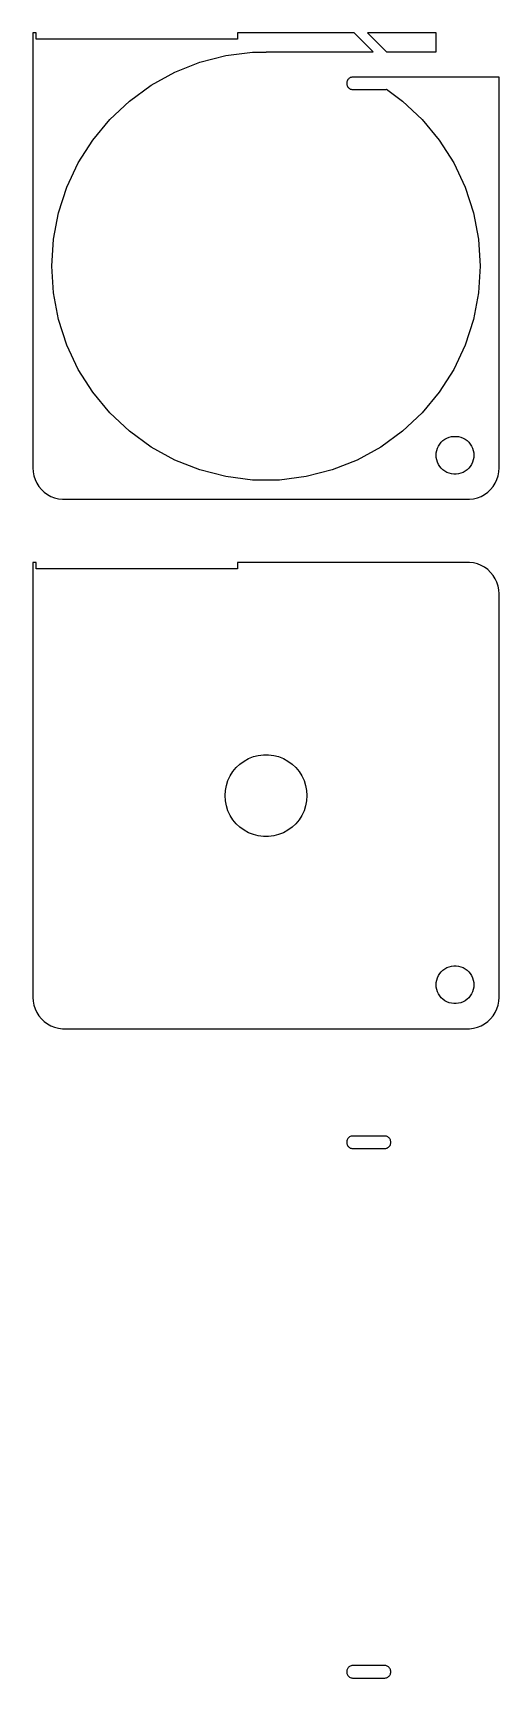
# Model space of a CAD drawing. Header units: metres. Extents: x -37 to 37, y 28 to 289.
import ezdxf

# ---------------------------------------------------------------- set-up
doc = ezdxf.new("R2010")
doc.units = ezdxf.units.M

msp = doc.modelspace()

# ---------------------------------------------------------------- linework, layer by layer
for p, q in [((-36.5, 289), (-37, 289)), ((-37, 289), (-37, 220)), ((-36.5, 288), (-36.5, 289)), ((-4.5, 288), (-36.5, 288)), ((14.0099, 288.99), (-4.5, 288.99)), ((-4.5, 288.99), (-4.5, 288)), ((17, 286), (14.0099, 288.99)), ((27, 288.99), (16.1312, 288.99)), ((16.1312, 288.99), (19.1213, 286)), ((27, 286), (27, 288.99)), ((-10.5066, 284.336), (-6.37096, 285.398)), ((-6.37096, 285.398), (-2.13487, 285.933)), ((-2.13487, 285.933), (0, 285.933)), ((0, 285.933), (0, 286)), ((0, 286), (17, 286)), ((19.1213, 286), (27, 286)), ((-18.2181, 280.707), (-14.4765, 282.764)), ((-14.4765, 282.764), (-10.5066, 284.336)), ((13.3852, 281.905), (13.2752, 281.844)), ((13.502, 281.951), (13.3852, 281.905)), ((13.6236, 281.982), (13.502, 281.951)), ((13.7482, 281.998), (13.6236, 281.982)), ((15.87, 281.998), (13.7482, 281.998)), ((37, 282), (15.8664, 282)), ((15.8664, 282), (15.87, 281.998)), ((37, 220), (37, 282)), ((-21.6724, 278.197), (-18.2181, 280.707)), ((12.8189, 281.125), (12.811, 281)), ((12.811, 281), (12.8189, 280.875)), ((12.8424, 281.249), (12.8189, 281.125)), ((12.8189, 280.875), (12.8424, 280.751)), ((12.8812, 281.368), (12.8424, 281.249)), ((12.8424, 280.751), (12.8812, 280.632)), ((12.9347, 281.482), (12.8812, 281.368)), ((12.8812, 280.632), (12.9347, 280.518)), ((13.002, 281.588), (12.9347, 281.482)), ((12.9347, 280.518), (13.002, 280.412)), ((13.082, 281.685), (13.002, 281.588)), ((13.002, 280.412), (13.082, 280.315)), ((13.1736, 281.771), (13.082, 281.685)), ((13.082, 280.315), (13.1736, 280.229)), ((13.2752, 281.844), (13.1736, 281.771)), ((13.1736, 280.229), (13.2752, 280.156)), ((13.2752, 280.156), (13.3852, 280.095)), ((13.3852, 280.095), (13.502, 280.049)), ((13.502, 280.049), (13.6236, 280.018)), ((13.6236, 280.018), (13.7482, 280.002)), ((13.7482, 280.002), (18.8738, 280.002)), ((18.8738, 280.002), (18.9984, 280.018)), ((18.9984, 280.018), (19.12, 280.049)), ((19.12, 280.049), (19.1226, 280.05)), ((19.1226, 280.05), (21.6724, 278.197)), ((-24.7849, 275.275), (-21.6724, 278.197)), ((21.6724, 278.197), (24.7849, 275.275)), ((-27.5066, 271.985), (-24.7849, 275.275)), ((24.7849, 275.275), (27.5066, 271.985)), ((-29.7944, 268.38), (-27.5066, 271.985)), ((27.5066, 271.985), (29.7944, 268.38)), ((-31.6124, 264.516), (-29.7944, 268.38)), ((29.7944, 268.38), (31.6124, 264.516)), ((-32.9318, 260.455), (-31.6124, 264.516)), ((31.6124, 264.516), (32.9318, 260.455)), ((-33.7319, 256.261), (-32.9318, 260.455)), ((32.9318, 260.455), (33.7319, 256.261)), ((-34, 252), (-33.7319, 256.261)), ((33.7319, 256.261), (34, 252)), ((-33.7319, 247.739), (-34, 252)), ((34, 252), (33.7319, 247.739)), ((-32.9318, 243.545), (-33.7319, 247.739)), ((33.7319, 247.739), (32.9318, 243.545)), ((-31.6124, 239.484), (-32.9318, 243.545)), ((32.9318, 243.545), (31.6124, 239.484)), ((-29.7944, 235.62), (-31.6124, 239.484)), ((31.6124, 239.484), (29.7944, 235.62)), ((-27.5066, 232.015), (-29.7944, 235.62)), ((29.7944, 235.62), (27.5066, 232.015)), ((-24.7849, 228.725), (-27.5066, 232.015)), ((27.5066, 232.015), (24.7849, 228.725)), ((-21.6724, 225.803), (-24.7849, 228.725)), ((24.7849, 228.725), (21.6724, 225.803)), ((-18.2181, 223.293), (-21.6724, 225.803)), ((21.6724, 225.803), (18.2181, 223.293)), ((28.0877, 224.312), (28.3925, 224.533)), ((28.3925, 224.533), (28.7227, 224.714)), ((28.7227, 224.714), (29.0729, 224.853)), ((29.0729, 224.853), (29.4379, 224.947)), ((29.4379, 224.947), (29.8116, 224.994)), ((29.8116, 224.994), (30.1884, 224.994)), ((30.1884, 224.994), (30.5621, 224.947)), ((30.5621, 224.947), (30.927, 224.853)), ((30.927, 224.853), (31.2773, 224.714)), ((31.2773, 224.714), (31.6075, 224.533)), ((31.6075, 224.533), (31.9123, 224.312)), ((-14.4765, 221.236), (-18.2181, 223.293)), ((18.2181, 223.293), (14.4765, 221.236)), ((27, 222), (27.0237, 222.376)), ((27.0237, 221.624), (27, 222)), ((27.0237, 222.376), (27.0942, 222.746)), ((27.0942, 222.746), (27.2107, 223.104)), ((27.2107, 223.104), (27.3711, 223.445)), ((27.3711, 223.445), (27.5729, 223.763)), ((27.5729, 223.763), (27.8131, 224.054)), ((27.8131, 224.054), (28.0877, 224.312)), ((31.9123, 224.312), (32.1869, 224.054)), ((32.1869, 224.054), (32.427, 223.763)), ((32.427, 223.763), (32.6289, 223.445)), ((32.6289, 223.445), (32.7893, 223.104)), ((32.7893, 223.104), (32.9057, 222.746)), ((32.9057, 222.746), (32.9763, 222.376)), ((32.9763, 222.376), (33, 222)), ((33, 222), (32.9763, 221.624)), ((-37, 220), (-36.9606, 219.373)), ((-36.9606, 219.373), (-36.8429, 218.757)), ((-10.5066, 219.664), (-14.4765, 221.236)), ((-6.37096, 218.602), (-10.5066, 219.664)), ((10.5066, 219.664), (6.37096, 218.602)), ((14.4765, 221.236), (10.5066, 219.664)), ((27.0942, 221.254), (27.0237, 221.624)), ((27.2107, 220.896), (27.0942, 221.254)), ((27.3711, 220.555), (27.2107, 220.896)), ((27.5729, 220.237), (27.3711, 220.555)), ((27.8131, 219.946), (27.5729, 220.237)), ((28.0877, 219.688), (27.8131, 219.946)), ((28.3925, 219.467), (28.0877, 219.688)), ((28.7227, 219.286), (28.3925, 219.467)), ((29.0729, 219.147), (28.7227, 219.286)), ((31.2773, 219.286), (30.927, 219.147)), ((31.6075, 219.467), (31.2773, 219.286)), ((31.9123, 219.688), (31.6075, 219.467)), ((32.1869, 219.946), (31.9123, 219.688)), ((32.427, 220.237), (32.1869, 219.946)), ((32.6289, 220.555), (32.427, 220.237)), ((32.7893, 220.896), (32.6289, 220.555)), ((32.9057, 221.254), (32.7893, 220.896)), ((32.9763, 221.624), (32.9057, 221.254)), ((36.8429, 218.757), (36.9606, 219.373)), ((36.9606, 219.373), (37, 220)), ((-36.8429, 218.757), (-36.6489, 218.159)), ((-36.6489, 218.159), (-36.3815, 217.591)), ((-36.3815, 217.591), (-36.0451, 217.061)), ((-36.0451, 217.061), (-35.6448, 216.577)), ((-2.13487, 218.067), (-6.37096, 218.602)), ((2.13487, 218.067), (-2.13487, 218.067)), ((6.37096, 218.602), (2.13487, 218.067)), ((29.4379, 219.053), (29.0729, 219.147)), ((29.8116, 219.006), (29.4379, 219.053)), ((30.1884, 219.006), (29.8116, 219.006)), ((30.5621, 219.053), (30.1884, 219.006)), ((30.927, 219.147), (30.5621, 219.053)), ((35.6448, 216.577), (36.0451, 217.061)), ((36.0451, 217.061), (36.3815, 217.591)), ((36.3815, 217.591), (36.6489, 218.159)), ((36.6489, 218.159), (36.8429, 218.757)), ((-35.6448, 216.577), (-35.1871, 216.147)), ((-35.1871, 216.147), (-34.6791, 215.778)), ((-34.6791, 215.778), (-34.1289, 215.476)), ((-34.1289, 215.476), (-33.5451, 215.245)), ((-33.5451, 215.245), (-32.9369, 215.089)), ((-32.9369, 215.089), (-32.3139, 215.01)), ((-32.3139, 215.01), (32.3139, 215.01)), ((32.3139, 215.01), (32.9369, 215.089)), ((32.9369, 215.089), (33.5451, 215.245)), ((33.5451, 215.245), (34.1289, 215.476)), ((34.1289, 215.476), (34.6791, 215.778)), ((34.6791, 215.778), (35.1871, 216.147)), ((35.1871, 216.147), (35.6448, 216.577)), ((-36.5, 205), (-37, 205)), ((-37, 205), (-37, 136)), ((-36.5, 204), (-36.5, 205)), ((-4.5, 204), (-36.5, 204)), ((32.3139, 204.99), (-4.5, 204.99)), ((-4.5, 204.99), (-4.5, 204)), ((32.9369, 204.911), (32.3139, 204.99)), ((33.5451, 204.755), (32.9369, 204.911)), ((34.1289, 204.524), (33.5451, 204.755)), ((34.6791, 204.222), (34.1289, 204.524)), ((35.1871, 203.853), (34.6791, 204.222)), ((35.6448, 203.423), (35.1871, 203.853)), ((36.0451, 202.939), (35.6448, 203.423)), ((36.3815, 202.409), (36.0451, 202.939)), ((36.6489, 201.841), (36.3815, 202.409)), ((36.8429, 201.243), (36.6489, 201.841)), ((36.9606, 200.627), (36.8429, 201.243)), ((37, 200), (36.9606, 200.627)), ((37, 136), (37, 200)), ((-5.25861, 171.821), (-4.73828, 172.45)), ((-4.73828, 172.45), (-4.14325, 173.008)), ((-4.14325, 173.008), (-3.48286, 173.488)), ((-3.48286, 173.488), (-2.76756, 173.881)), ((-2.76756, 173.881), (-2.00861, 174.182)), ((-2.00861, 174.182), (-1.21797, 174.385)), ((-1.21797, 174.385), (-0.40813, 174.487)), ((-0.40813, 174.487), (0.40813, 174.487)), ((0.40813, 174.487), (1.21797, 174.385)), ((1.21797, 174.385), (2.00861, 174.182)), ((2.00861, 174.182), (2.76756, 173.881)), ((2.76756, 173.881), (3.48286, 173.488)), ((3.48286, 173.488), (4.14325, 173.008)), ((4.14325, 173.008), (4.73828, 172.45)), ((4.73828, 172.45), (5.25861, 171.821)), ((-6.29578, 169.616), (-6.04353, 170.393)), ((-6.04353, 170.393), (-5.69598, 171.131)), ((-5.69598, 171.131), (-5.25861, 171.821)), ((5.25861, 171.821), (5.69598, 171.131)), ((5.69598, 171.131), (6.04353, 170.393)), ((6.04353, 170.393), (6.29578, 169.616)), ((-6.5, 168), (-6.44873, 168.815)), ((-6.44873, 167.185), (-6.5, 168)), ((-6.44873, 168.815), (-6.29578, 169.616)), ((-6.29578, 166.384), (-6.44873, 167.185)), ((6.29578, 169.616), (6.44873, 168.815)), ((6.44873, 167.185), (6.29578, 166.384)), ((6.44873, 168.815), (6.5, 168)), ((6.5, 168), (6.44873, 167.185)), ((-6.04353, 165.607), (-6.29578, 166.384)), ((-5.69598, 164.869), (-6.04353, 165.607)), ((-5.25861, 164.179), (-5.69598, 164.869)), ((5.69598, 164.869), (5.25861, 164.179)), ((6.04353, 165.607), (5.69598, 164.869)), ((6.29578, 166.384), (6.04353, 165.607)), ((-4.73828, 163.55), (-5.25861, 164.179)), ((-4.14325, 162.992), (-4.73828, 163.55)), ((-3.48286, 162.512), (-4.14325, 162.992)), ((-2.76756, 162.119), (-3.48286, 162.512)), ((-2.00861, 161.818), (-2.76756, 162.119)), ((2.76756, 162.119), (2.00861, 161.818)), ((3.48286, 162.512), (2.76756, 162.119)), ((4.14325, 162.992), (3.48286, 162.512)), ((4.73828, 163.55), (4.14325, 162.992)), ((5.25861, 164.179), (4.73828, 163.55)), ((-1.21797, 161.615), (-2.00861, 161.818)), ((-0.40813, 161.513), (-1.21797, 161.615)), ((0.40813, 161.513), (-0.40813, 161.513)), ((1.21797, 161.615), (0.40813, 161.513)), ((2.00861, 161.818), (1.21797, 161.615)), ((29.0729, 140.853), (29.4379, 140.947)), ((29.4379, 140.947), (29.8116, 140.994)), ((29.8116, 140.994), (30.1884, 140.994)), ((30.1884, 140.994), (30.5621, 140.947)), ((30.5621, 140.947), (30.927, 140.853)), ((27, 138), (27.0237, 138.376)), ((27.0237, 138.376), (27.0942, 138.746)), ((27.0942, 138.746), (27.2107, 139.104)), ((27.2107, 139.104), (27.3711, 139.445)), ((27.3711, 139.445), (27.5729, 139.763)), ((27.5729, 139.763), (27.8131, 140.054)), ((27.8131, 140.054), (28.0877, 140.312)), ((28.0877, 140.312), (28.3925, 140.533)), ((28.3925, 140.533), (28.7227, 140.714)), ((28.7227, 140.714), (29.0729, 140.853)), ((30.927, 140.853), (31.2773, 140.714)), ((31.2773, 140.714), (31.6075, 140.533)), ((31.6075, 140.533), (31.9123, 140.312)), ((31.9123, 140.312), (32.1869, 140.054)), ((32.1869, 140.054), (32.427, 139.763)), ((32.427, 139.763), (32.6289, 139.445)), ((32.6289, 139.445), (32.7893, 139.104)), ((32.7893, 139.104), (32.9057, 138.746)), ((32.9057, 138.746), (32.9763, 138.376)), ((32.9763, 138.376), (33, 138)), ((-37, 136), (-36.9606, 135.373)), ((27.0237, 137.624), (27, 138)), ((27.0942, 137.254), (27.0237, 137.624)), ((27.2107, 136.896), (27.0942, 137.254)), ((27.3711, 136.555), (27.2107, 136.896)), ((27.5729, 136.237), (27.3711, 136.555)), ((27.8131, 135.946), (27.5729, 136.237)), ((28.0877, 135.688), (27.8131, 135.946)), ((32.1869, 135.946), (31.9123, 135.688)), ((32.427, 136.237), (32.1869, 135.946)), ((32.6289, 136.555), (32.427, 136.237)), ((32.7893, 136.896), (32.6289, 136.555)), ((32.9057, 137.254), (32.7893, 136.896)), ((32.9763, 137.624), (32.9057, 137.254)), ((33, 138), (32.9763, 137.624)), ((36.9606, 135.373), (37, 136)), ((-36.9606, 135.373), (-36.8429, 134.757)), ((-36.8429, 134.757), (-36.6489, 134.159)), ((-36.6489, 134.159), (-36.3815, 133.591)), ((-36.3815, 133.591), (-36.0451, 133.061)), ((28.3925, 135.467), (28.0877, 135.688)), ((28.7227, 135.286), (28.3925, 135.467)), ((29.0729, 135.147), (28.7227, 135.286)), ((29.4379, 135.053), (29.0729, 135.147)), ((29.8116, 135.006), (29.4379, 135.053)), ((30.1884, 135.006), (29.8116, 135.006)), ((30.5621, 135.053), (30.1884, 135.006)), ((30.927, 135.147), (30.5621, 135.053)), ((31.2773, 135.286), (30.927, 135.147)), ((31.6075, 135.467), (31.2773, 135.286)), ((31.9123, 135.688), (31.6075, 135.467)), ((36.0451, 133.061), (36.3815, 133.591)), ((36.3815, 133.591), (36.6489, 134.159)), ((36.6489, 134.159), (36.8429, 134.757)), ((36.8429, 134.757), (36.9606, 135.373)), ((-36.0451, 133.061), (-35.6448, 132.577)), ((-35.6448, 132.577), (-35.1871, 132.147)), ((-35.1871, 132.147), (-34.6791, 131.778)), ((-34.6791, 131.778), (-34.1289, 131.476)), ((-34.1289, 131.476), (-33.5451, 131.245)), ((-33.5451, 131.245), (-32.9369, 131.089)), ((-32.9369, 131.089), (-32.3139, 131.01)), ((-32.3139, 131.01), (32.3139, 131.01)), ((32.3139, 131.01), (32.9369, 131.089)), ((32.9369, 131.089), (33.5451, 131.245)), ((33.5451, 131.245), (34.1289, 131.476)), ((34.1289, 131.476), (34.6791, 131.778)), ((34.6791, 131.778), (35.1871, 132.147)), ((35.1871, 132.147), (35.6448, 132.577)), ((35.6448, 132.577), (36.0451, 133.061)), ((12.8189, 113.125), (12.811, 113)), ((12.811, 113), (12.8189, 112.875)), ((12.8424, 113.249), (12.8189, 113.125)), ((12.8189, 112.875), (12.8424, 112.751)), ((12.8812, 113.368), (12.8424, 113.249)), ((12.8424, 112.751), (12.8812, 112.632)), ((12.9347, 113.482), (12.8812, 113.368)), ((12.8812, 112.632), (12.9347, 112.518)), ((13.002, 113.588), (12.9347, 113.482)), ((12.9347, 112.518), (13.002, 112.412)), ((13.082, 113.685), (13.002, 113.588)), ((13.002, 112.412), (13.082, 112.315)), ((13.1736, 113.771), (13.082, 113.685)), ((13.082, 112.315), (13.1736, 112.229)), ((13.2752, 113.844), (13.1736, 113.771)), ((13.3852, 113.905), (13.2752, 113.844)), ((13.502, 113.951), (13.3852, 113.905)), ((13.6236, 113.982), (13.502, 113.951)), ((13.7482, 113.998), (13.6236, 113.982)), ((18.8738, 113.998), (13.7482, 113.998)), ((18.9984, 113.982), (18.8738, 113.998)), ((19.12, 113.951), (18.9984, 113.982)), ((19.2368, 113.905), (19.12, 113.951)), ((19.3468, 113.844), (19.2368, 113.905)), ((19.4484, 113.771), (19.3468, 113.844)), ((19.54, 113.685), (19.4484, 113.771)), ((19.4484, 112.229), (19.54, 112.315)), ((19.62, 113.588), (19.54, 113.685)), ((19.54, 112.315), (19.62, 112.412)), ((19.6873, 113.482), (19.62, 113.588)), ((19.62, 112.412), (19.6873, 112.518)), ((19.7408, 113.368), (19.6873, 113.482)), ((19.6873, 112.518), (19.7408, 112.632)), ((19.7796, 113.249), (19.7408, 113.368)), ((19.7408, 112.632), (19.7796, 112.751)), ((19.8031, 113.125), (19.7796, 113.249)), ((19.7796, 112.751), (19.8031, 112.875)), ((19.811, 113), (19.8031, 113.125)), ((19.8031, 112.875), (19.811, 113)), ((13.1736, 112.229), (13.2752, 112.156)), ((13.2752, 112.156), (13.3852, 112.095)), ((13.3852, 112.095), (13.502, 112.049)), ((13.502, 112.049), (13.6236, 112.018)), ((13.6236, 112.018), (13.7482, 112.002)), ((13.7482, 112.002), (18.8738, 112.002)), ((18.8738, 112.002), (18.9984, 112.018)), ((18.9984, 112.018), (19.12, 112.049)), ((19.12, 112.049), (19.2368, 112.095)), ((19.2368, 112.095), (19.3468, 112.156)), ((19.3468, 112.156), (19.4484, 112.229)), ((12.8189, 29.1253), (12.811, 29)), ((12.811, 29), (12.8189, 28.8747)), ((12.8424, 29.2487), (12.8189, 29.1253)), ((12.8189, 28.8747), (12.8424, 28.7513)), ((12.8812, 29.3681), (12.8424, 29.2487)), ((12.8424, 28.7513), (12.8812, 28.6319)), ((12.9347, 29.4818), (12.8812, 29.3681)), ((13.002, 29.5878), (12.9347, 29.4818)), ((13.082, 29.6845), (13.002, 29.5878)), ((13.1736, 29.7705), (13.082, 29.6845)), ((13.2752, 29.8443), (13.1736, 29.7705)), ((13.3852, 29.9048), (13.2752, 29.8443)), ((13.502, 29.951), (13.3852, 29.9048)), ((13.6236, 29.9823), (13.502, 29.951)), ((13.7482, 29.998), (13.6236, 29.9823)), ((18.8738, 29.998), (13.7482, 29.998)), ((18.9984, 29.9823), (18.8738, 29.998)), ((19.12, 29.951), (18.9984, 29.9823)), ((19.2368, 29.9048), (19.12, 29.951)), ((19.3468, 29.8443), (19.2368, 29.9048)), ((19.4484, 29.7705), (19.3468, 29.8443)), ((19.54, 29.6845), (19.4484, 29.7705)), ((19.62, 29.5878), (19.54, 29.6845)), ((19.6873, 29.4818), (19.62, 29.5878)), ((19.7408, 29.3681), (19.6873, 29.4818)), ((19.7796, 29.2487), (19.7408, 29.3681)), ((19.7408, 28.6319), (19.7796, 28.7513)), ((19.8031, 29.1253), (19.7796, 29.2487)), ((19.7796, 28.7513), (19.8031, 28.8747)), ((19.811, 29), (19.8031, 29.1253)), ((19.8031, 28.8747), (19.811, 29)), ((12.8812, 28.6319), (12.9347, 28.5182)), ((12.9347, 28.5182), (13.002, 28.4122)), ((13.002, 28.4122), (13.082, 28.3154)), ((13.082, 28.3154), (13.1736, 28.2295)), ((13.1736, 28.2295), (13.2752, 28.1557)), ((13.2752, 28.1557), (13.3852, 28.0952)), ((13.3852, 28.0952), (13.502, 28.0489)), ((13.502, 28.0489), (13.6236, 28.0177)), ((13.6236, 28.0177), (13.7482, 28.002)), ((13.7482, 28.002), (18.8738, 28.002)), ((18.8738, 28.002), (18.9984, 28.0177)), ((18.9984, 28.0177), (19.12, 28.0489)), ((19.12, 28.0489), (19.2368, 28.0952)), ((19.2368, 28.0952), (19.3468, 28.1557)), ((19.3468, 28.1557), (19.4484, 28.2295)), ((19.4484, 28.2295), (19.54, 28.3154)), ((19.54, 28.3154), (19.62, 28.4122)), ((19.62, 28.4122), (19.6873, 28.5182)), ((19.6873, 28.5182), (19.7408, 28.6319))]:
    msp.add_line(p, q)

doc.saveas('drawing.dxf')
